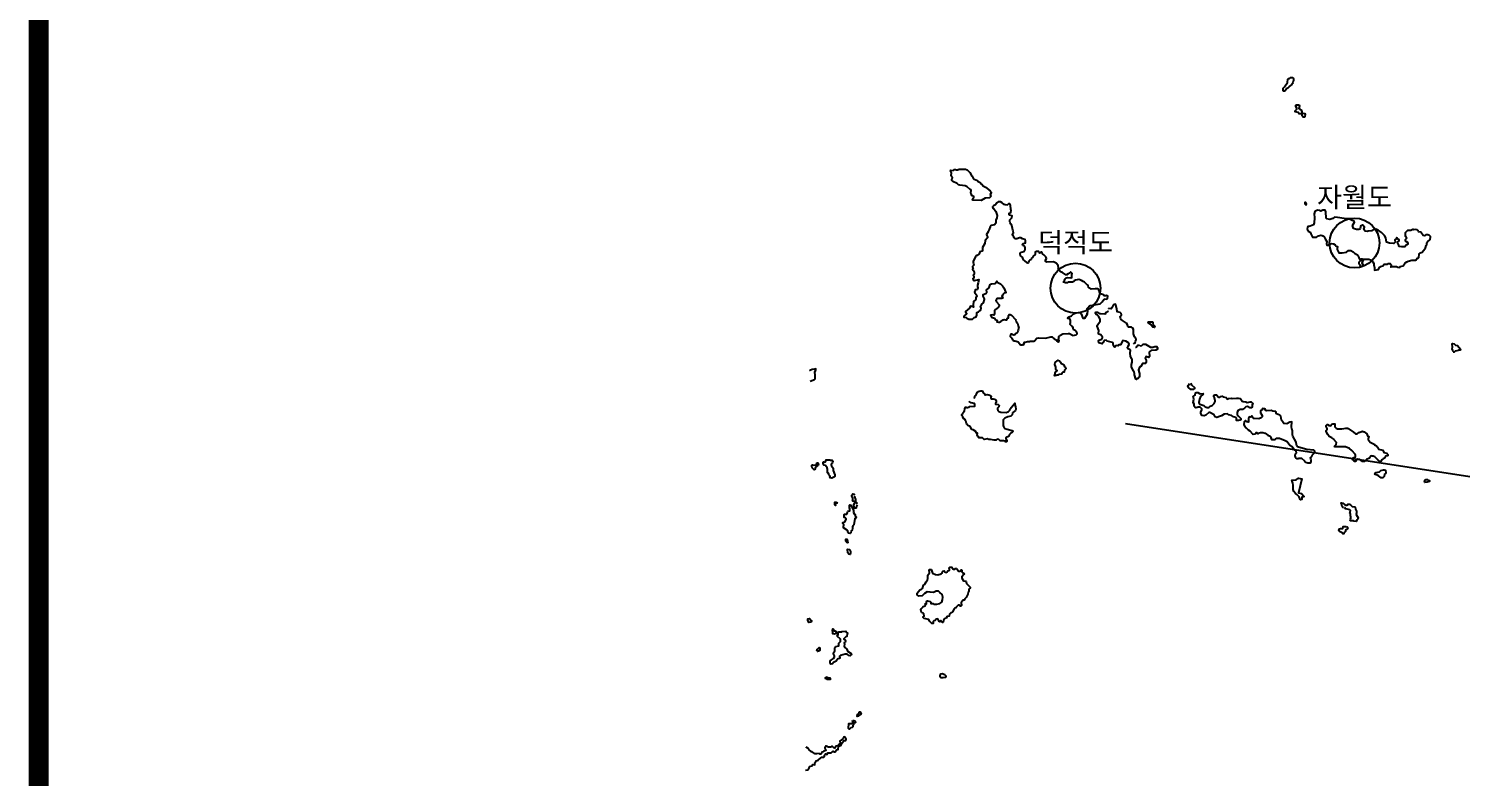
# Model space of a CAD drawing. Header units: millimetres. Extents: x -19392 to 580976, y -49129 to 736091.
# Drawn here: x 71712 to 143650, y 390661 to 428269 of the extents above; entities that cross this region are included whole.
import ezdxf
from ezdxf.enums import TextEntityAlignment as Align

# ---------------------------------------------------------------- set-up
doc = ezdxf.new("R2010")
doc.units = ezdxf.units.MM
for name, color, linetype in [('2122', 7, 'Continuous'), ('AWS', 4, 'Continuous'), ('AWS명', 2, 'Continuous'), ('티센', 6, 'Continuous')]:
    doc.layers.add(name, color=color, linetype=linetype)
doc.styles.get("Standard").update_dxf_attribs({"font": ''})
doc.styles.get('Standard').set_extended_font_data('Gulim')

msp = doc.modelspace()

# ---------------------------------------------------------------- linework, layer by layer
at = {"const_width": 1000}
msp.add_lwpolyline([(436634, 41900), (436634, 603450), (72212, 603450), (72212, 41900)], close=True, dxfattribs=at)
at = {"layer": '2122', "color": 7}
for points in [[(135135, 425468), (135011, 425366), (135005, 425346), (134946, 425283), (134864, 425252), (134807, 425147), (134787, 425135), (134728, 425133), (134707, 425158), (134701, 425221), (134710, 425283), (134769, 425353), (134913, 425564), (134940, 425726), (134973, 425763), (135029, 425769), (135069, 425811), (135092, 425817), (135148, 425813), (135223, 425772), (135227, 425659), (135202, 425634), (135194, 425559), (135177, 425522), (135135, 425468), (135135, 425468)], [(135626, 424136), (135657, 424031), (135762, 423999), (135793, 424001), (135805, 423979), (135790, 423832), (135777, 423820), (135709, 423827), (135661, 423890), (135662, 423959), (135637, 423985), (135513, 423993), (135469, 424065), (135307, 424084), (135305, 424149), (135389, 424230), (135398, 424258), (135398, 424276), (135344, 424364), (135345, 424420), (135375, 424441), (135482, 424449), (135505, 424422), (135519, 424380), (135498, 424252), (135554, 424214), (135607, 424193), (135626, 424136), (135626, 424136)], [(118283, 421177), (118382, 421177), (118383, 421189), (118427, 421219), (118745, 421205), (118839, 421169), (118968, 421036), (119068, 420866), (119080, 420866), (119102, 420819), (119126, 420800), (119188, 420702), (119348, 420636), (119386, 420589), (119486, 420533), (119558, 420465), (119570, 420465), (119614, 420395), (119761, 420305), (119998, 420121), (120045, 420051), (120045, 420019), (120000, 419933), (120017, 419842), (120008, 419829), (119966, 419777), (119741, 419749), (119532, 419634), (119114, 419656), (119109, 419709), (119167, 419802), (119167, 419802), (119167, 419834), (119087, 419878), (119032, 419954), (119028, 420021), (119045, 420137), (118997, 420192), (118985, 420192), (118839, 420319), (118738, 420378), (118461, 420403), (118408, 420432), (118334, 420497), (118117, 420587), (118069, 420648), (118063, 420694), (118090, 420728), (118096, 420800), (118061, 420832), (118028, 420882), (118049, 421032), (118001, 421121), (118015, 421160), (118133, 421152), (118190, 421186), (118270, 421192), (118270, 421192)], [(125761, 414696), (125856, 414685), (125881, 414710), (125901, 414831), (125828, 414873), (125804, 414850), (125721, 414843), (125677, 414894), (125535, 414946), (125486, 415009), (125487, 415074), (125456, 415128), (125420, 415175), (125388, 415199), (125258, 415207), (125070, 415191), (124953, 415246), (124928, 415275), (124905, 415362), (124873, 415381), (124726, 415537), (124658, 415563), (124584, 415624), (124441, 415670), (124272, 415632), (124210, 415594), (124197, 415575), (124125, 415537), (123902, 415528), (123875, 415497), (123863, 415497), (123863, 415497), (123780, 415499), (123670, 415532), (123672, 415553), (123729, 415619), (123757, 415699), (123806, 415745), (123830, 415745), (123892, 415777), (124044, 415749), (124087, 415765), (124100, 415825), (124089, 415925), (124109, 415974), (124047, 416032), (124023, 416032), (123972, 416011), (123913, 415953), (123895, 415948), (123857, 415897), (123783, 415902), (123622, 416027), (123522, 416059), (123504, 416078), (123413, 416223), (123420, 416254), (123403, 416380), (123310, 416487), (123168, 416549), (122844, 416541), (122800, 416558), (122778, 416577), (122778, 416577), (122776, 416633), (122815, 416720), (122812, 416745), (122784, 416804), (122689, 416900), (122632, 416941), (122588, 417036), (122533, 417043), (122486, 416994), (122451, 417016), (122430, 417077), (122314, 417069), (122258, 417048), (122249, 416930), (122149, 416844), (122122, 416781), (122075, 416745), (122049, 416676), (122026, 416652), (121981, 416632), (121941, 416584), (121923, 416512), (121891, 416495), (121854, 416506), (121723, 416618), (121659, 416656), (121641, 416683), (121613, 416785), (121521, 416860), (121495, 416979), (121514, 417007), (121514, 417007), (121565, 417037), (121684, 417078), (121716, 417132), (121741, 417156), (121756, 417269), (121688, 417357), (121632, 417376), (121609, 417451), (121645, 417472), (121760, 417506), (121773, 417605), (121743, 417674), (121613, 417705), (121526, 417759), (121458, 417760), (121325, 417706), (121244, 417714), (121200, 417763), (121180, 417808), (121116, 417891), (121114, 417936), (121156, 418015), (121151, 418121), (121131, 418151), (121107, 418231), (121080, 418385), (121062, 418429), (121031, 418456), (120989, 418523), (120971, 418577), (120985, 418667), (120985, 418667), (121074, 418766), (121088, 418860), (120957, 418892), (120945, 418918), (120953, 419005), (121034, 419041), (121052, 419154), (121032, 419191), (121015, 419398), (120973, 419461), (120917, 419462), (120847, 419410), (120753, 419412), (120691, 419434), (120588, 419515), (120505, 419565), (120399, 419564), (120319, 419515), (120260, 419423), (120154, 419377), (120134, 419352), (120115, 419312), (120132, 419255), (120151, 419249), (120280, 419085), (120339, 418890), (120330, 418759), (120273, 418641), (120270, 418497), (120212, 418417), (120043, 418373), (120043, 418373), (119986, 418315), (119940, 418178), (119889, 418079), (119888, 418060), (119805, 417930), (119805, 417906), (119853, 417817), (119852, 417761), (119737, 417625), (119723, 417475), (119607, 417278), (119600, 417246), (119611, 417147), (119585, 417084), (119466, 417052), (119433, 416950), (119343, 416879), (119313, 416866), (119251, 416810), (119137, 416592), (119145, 416516), (119161, 416466), (119166, 416381), (119097, 416327), (119111, 416287), (119136, 416259), (119109, 416193), (119142, 416139), (119184, 416039), (119191, 415958), (119176, 415914), (119176, 415914), (119137, 415879), (119178, 415825), (119175, 415756), (119116, 415725), (119139, 415670), (119170, 415615), (119208, 415610), (119417, 415665), (119381, 415495), (119357, 415378), (119351, 415303), (119377, 415248), (119361, 415158), (119242, 415148), (119241, 415085), (119199, 415035), (119218, 415004), (119299, 414892), (119318, 414833), (119307, 414806), (119264, 414756), (119266, 414685), (119256, 414647), (119157, 414568), (119145, 414381), (119147, 414287), (119046, 414329), (118991, 414320), (118957, 414228), (118750, 414062), (118749, 414037), (118749, 414037), (118774, 413994), (118803, 413979), (118803, 413943), (118683, 413846), (118668, 413826), (118670, 413779), (118785, 413757), (118822, 413718), (118925, 413670), (119098, 413669), (119194, 413761), (119282, 413791), (119322, 413878), (119317, 413978), (119330, 414003), (119408, 414046), (119493, 414113), (119524, 414166), (119539, 414227), (119510, 414331), (119554, 414374), (119568, 414430), (119656, 414497), (119709, 414672), (119706, 414703), (119679, 414759), (119642, 414829), (119638, 414910), (119769, 414964), (119831, 415025), (119809, 415147), (119809, 415147), (119930, 415236), (119954, 415322), (119992, 415410), (120010, 415429), (120054, 415449), (120227, 415468), (120266, 415491), (120332, 415589), (120377, 415512), (120514, 415445), (120616, 415344), (120673, 415244), (120734, 415134), (120762, 415047), (120788, 415011), (120771, 415000), (120702, 414989), (120647, 414925), (120606, 414872), (120583, 414842), (120615, 414761), (120621, 414734), (120585, 414709), (120338, 414708), (120302, 414671), (120283, 414634), (120295, 414581), (120317, 414552), (120439, 414388), (120440, 414326), (120406, 414271), (120406, 414271), (120332, 414216), (120265, 414167), (120216, 414090), (120210, 413966), (120184, 413883), (120115, 413897), (120021, 413882), (120014, 413874), (120035, 413804), (120057, 413776), (120211, 413726), (120248, 413660), (120333, 413631), (120341, 413581), (120334, 413542), (120418, 413520), (120468, 413528), (120531, 413559), (120647, 413637), (120688, 413658), (120759, 413645), (120824, 413646), (120865, 413722), (120917, 413748), (120913, 413846), (120914, 413865), (120947, 413912), (121001, 413917), (121065, 413885), (121260, 413666), (121259, 413653), (121259, 413653), (121278, 413634), (121297, 413565), (121357, 413477), (121378, 413407), (121400, 413340), (121436, 413285), (121422, 413200), (121393, 413128), (121373, 413080), (121357, 413003), (121326, 412976), (121259, 412944), (121233, 412892), (121183, 412870), (121144, 412891), (121093, 412922), (121031, 412924), (121006, 412886), (121003, 412801), (121044, 412760), (121081, 412716), (121114, 412646), (121123, 412622), (121203, 412582), (121237, 412586), (121305, 412575), (121397, 412539), (121509, 412387), (121588, 412392), (121614, 412408), (121653, 412385), (121653, 412385), (121684, 412404), (121723, 412515), (121745, 412526), (121872, 412546), (121965, 412548), (122003, 412563), (122191, 412576), (122223, 412594), (122333, 412718), (122420, 412735), (122763, 412717), (123045, 412791), (123089, 412793), (123200, 412685), (123299, 412640), (123334, 412600), (123341, 412576), (123385, 412539), (123429, 412538), (123448, 412587), (123424, 412638), (123406, 412669), (123432, 412719), (123445, 412800), (123467, 412827), (123491, 412852), (123648, 412934), (123916, 412960), (123979, 412956), (124120, 412870), (124147, 412862), (124147, 412862), (124315, 412885), (124359, 412941), (124366, 412979), (124351, 413007), (124261, 413105), (124191, 413147), (124159, 413209), (124151, 413257), (124129, 413280), (124119, 413311), (124106, 413311), (124014, 413409), (124005, 413428), (124031, 413509), (124026, 413615), (123996, 413690), (123897, 413717), (123898, 413748), (123961, 413800), (124080, 413851), (124176, 413937), (124315, 413997), (124476, 414007), (124507, 414004), (124532, 413988), (124563, 413950), (124641, 413724), (124740, 413722), (124876, 413939), (124870, 414001), (124888, 414034), (124888, 414034), (124896, 414088), (124867, 414164), (124867, 414213), (124890, 414248), (124982, 414343), (125020, 414361), (125134, 414371), (125508, 414453), (125622, 414551), (125699, 414666), (125761, 414696), (125761, 414696)], [(135823, 419539), (135795, 419531), (135796, 419465), (135840, 419411), (135864, 419413), (135875, 419449), (135861, 419503), (135844, 419536), (135823, 419539), (135823, 419539)], [(127182, 412438), (127241, 412465), (127275, 412494), (127288, 412566), (127316, 412638), (127316, 412675), (127304, 412707), (127233, 412788), (127187, 412932), (127181, 413073), (127188, 413164), (127132, 413236), (127081, 413267), (126930, 413276), (126911, 413303), (126893, 413394), (126829, 413483), (126642, 413602), (126573, 413661), (126540, 413730), (126524, 413813), (126546, 413844), (126584, 413895), (126574, 413955), (126512, 414013), (126376, 414052), (126369, 414083), (126379, 414085), (126369, 414083), (126330, 414261), (126304, 414384), (126304, 414384), (126275, 414422), (126204, 414420), (126170, 414386), (126107, 414242), (126072, 414200), (125929, 414219), (125929, 414219)], [(127524, 412343), (127605, 412358), (127668, 412413), (127786, 412415), (128043, 412269), (128153, 412268), (128254, 412304), (128365, 412296), (128396, 412252), (128388, 412170), (128306, 412122), (128069, 412098), (128018, 412074), (127969, 412021), (127992, 411796), (127957, 411753), (127903, 411762), (127864, 411782), (127852, 411798), (127807, 411780), (127782, 411718), (127815, 411649), (127833, 411636), (127828, 411492), (127790, 411455), (127640, 411448), (127621, 411433), (127581, 411315), (127494, 411260), (127448, 411137), (127447, 411106), (127447, 411106), (127470, 410999), (127494, 410942), (127498, 410801), (127478, 410755), (127428, 410699), (127366, 410697), (127333, 410651), (127308, 410655), (127231, 410876), (127237, 410945), (127226, 411008), (127190, 411065), (127087, 411283), (127089, 411398), (127129, 411516), (127121, 411666), (127097, 411685), (127036, 411798), (127023, 411961), (127038, 412114), (127025, 412136), (126915, 412182), (126891, 412245), (126894, 412270), (126926, 412313), (126967, 412401), (126969, 412437), (126956, 412475), (126938, 412490), (126801, 412578), (126659, 412610), (126659, 412610), (126543, 412388), (126444, 412386), (126411, 412340), (126317, 412354), (126254, 412268), (126211, 412281), (126180, 412331), (126169, 412456), (126139, 412504), (125865, 412577), (125822, 412617), (125722, 412610), (125675, 412538), (125668, 412507), (125619, 412441), (125445, 412480), (125429, 412611), (125442, 412624), (125598, 412666), (125624, 412734), (125625, 412765), (125545, 412885), (125452, 412924), (125428, 412955), (125449, 413105), (125371, 413325), (125371, 413356), (125507, 413572), (125515, 413678), (125428, 413823), (125380, 413874), (125380, 413874), (125306, 413913), (125288, 413957), (125289, 414001), (125301, 414026), (125376, 414025), (125494, 413962), (125538, 413953), (125757, 413943), (125800, 413967), (125807, 414018), (125820, 414033), (125895, 414053), (125925, 414091), (125925, 414091)], [(128088, 413363), (128059, 413400), (127929, 413496), (127949, 413539), (128136, 413536), (128166, 413499), (128171, 413398), (128196, 413354), (128249, 413341), (128264, 413322), (128243, 413254), (128162, 413267), (128088, 413363), (128088, 413363)], [(127292, 412272), (127323, 412269), (127405, 412371), (127498, 412363), (127498, 412363)], [(143234, 412036), (143223, 412094), (143192, 412148), (143213, 412282), (143190, 412414), (143203, 412451), (143297, 412430), (143364, 412370), (143463, 412346), (143611, 412169), (143598, 412113), (143509, 412127), (143509, 412127)], [(123515, 411524), (123536, 411472), (123666, 411400), (123697, 411378), (123730, 411278), (123779, 411245), (123801, 411195), (123794, 411176), (123725, 411109), (123703, 411022), (123642, 411010), (123590, 410970), (123571, 410911), (123434, 410895), (123383, 410871), (123352, 410868), (123314, 410851), (123243, 410828), (123228, 410838), (123259, 410930), (123254, 410988), (123266, 411019), (123342, 411064), (123349, 411102), (123290, 411145), (123288, 411272), (123280, 411310), (123242, 411404), (123253, 411497), (123363, 411579), (123369, 411598), (123369, 411598), (123381, 411598), (123389, 411611), (123475, 411588), (123515, 411524), (123515, 411524)], [(143234, 412036), (143300, 412043), (143358, 412083), (143433, 412095), (143509, 412127)], [(110958, 410564), (111172, 410647), (111197, 410672), (111211, 410872), (111190, 410991), (111192, 411037), (111235, 411121), (111235, 411146), (111230, 411184), (111164, 411172), (111055, 411146), (110945, 411093), (110945, 411093)], [(119188, 409696), (119216, 409760), (119229, 409808), (119273, 409835), (119305, 409904), (119337, 409986), (119403, 410048), (119440, 410063), (119528, 410077), (119590, 410070), (119664, 409962), (119714, 409930), (119725, 409882), (119759, 409872), (119848, 409896), (119921, 409867), (120007, 409843), (120039, 409811), (120031, 409722), (120034, 409678), (120091, 409668), (120140, 409679), (120203, 409650), (120281, 409601), (120291, 409560), (120287, 409490), (120255, 409434), (120261, 409406), (120398, 409388), (120442, 409332), (120434, 409270), (120434, 409270), (120364, 409201), (120360, 409169), (120374, 409083), (120430, 409032), (120535, 408998), (120797, 408995), (120872, 409019), (120916, 409045), (120974, 409104), (120995, 409179), (121236, 409456), (121240, 409319), (121271, 409271), (121275, 409174), (121288, 409159), (121268, 409087), (121128, 408984), (121113, 408964), (121090, 408865), (121026, 408803), (120876, 408775), (120725, 408703), (120648, 408623), (120638, 408579), (120637, 408335), (120658, 408278), (120703, 408214), (120733, 408187), (120853, 408144), (121097, 408078), (121127, 408059), (121127, 408059), (121126, 408033), (121100, 407984), (121025, 407948), (120961, 407880), (120915, 407787), (120790, 407730), (120777, 407714), (120776, 407658), (120825, 407583), (120824, 407526), (120812, 407514), (120756, 407518), (120743, 407540), (120681, 407560), (120500, 407557), (120426, 407635), (120351, 407640), (120300, 407601), (120200, 407598), (120006, 407638), (119919, 407628), (119848, 407662), (119779, 407650), (119689, 407632), (119658, 407669), (119603, 407712), (119422, 407717), (119403, 407727), (119398, 407781), (119336, 407825), (119357, 407943), (119357, 407943), (119307, 407956), (119290, 407986), (119276, 408039), (119141, 408109), (119069, 408140), (118981, 408286), (118876, 408341), (118818, 408402), (118799, 408433), (118773, 408565), (118760, 408590), (118736, 408628), (118650, 408691), (118621, 408766), (118572, 408843), (118572, 408887), (118617, 408929), (118631, 408992), (118707, 409066), (118720, 409178), (118760, 409252), (118785, 409258), (118806, 409245), (118878, 409237), (118929, 409256), (118954, 409290), (119217, 409307), (119221, 409398), (119199, 409433), (119038, 409479), (118945, 409541), (118945, 409541)], [(129990, 410440), (129932, 410335), (129901, 410304), (129931, 410240), (129956, 410231), (130033, 410163), (130136, 410153), (130211, 410167), (130262, 410198), (130263, 410235), (130118, 410353), (130070, 410450), (130070, 410450)], [(130539, 409931), (130683, 409947), (130676, 409885), (130558, 409793), (130496, 409657), (130469, 409482), (130481, 409445), (130506, 409410), (130564, 409386), (130722, 409347), (130790, 409277), (130884, 409235), (130958, 409237), (130984, 409250), (131035, 409305), (131135, 409340), (131218, 409427), (131237, 409433), (131282, 409538), (131286, 409582), (131257, 409719), (131224, 409767), (131226, 409806), (131231, 409852), (131267, 409883), (131362, 409881), (131461, 409766), (131516, 409759), (131569, 409796), (131642, 409804), (131683, 409781), (131683, 409781), (131841, 409747), (131884, 409672), (131927, 409665), (131971, 409696), (132108, 409706), (132140, 409692), (132365, 409711), (132446, 409716), (132533, 409690), (132570, 409661), (132651, 409565), (132694, 409546), (132831, 409532), (132900, 409498), (132974, 409504), (133042, 409532), (133099, 409521), (133172, 409452), (133178, 409420), (133179, 409407), (133154, 409383), (133144, 409257), (133094, 409228), (133026, 409229), (132908, 409290), (132827, 409279), (132813, 409252), (132761, 409205), (132669, 409141), (132537, 409137), (132437, 409094), (132437, 409094), (132395, 409008), (132396, 408889), (132444, 408815), (132574, 408686), (132573, 408624), (132548, 408609), (132454, 408592), (132366, 408587), (132355, 408696), (132319, 408734), (132206, 408774), (132108, 408838), (131958, 408877), (131909, 408916), (131746, 408900), (131614, 408821), (131505, 408790), (131375, 408737), (131289, 408773), (131246, 408876), (131023, 408980), (130967, 408981), (130828, 408852), (130740, 408828), (130621, 408843), (130573, 408950), (130574, 409012), (130626, 409127), (130626, 409165), (130608, 409187), (130577, 409215), (130577, 409215), (130565, 409216), (130552, 409241), (130510, 409253), (130446, 409248), (130437, 409257), (130391, 409236), (130316, 409229), (130281, 409235), (130241, 409311), (130230, 409411), (130182, 409493), (130216, 409659), (130180, 409787), (130281, 409866), (130309, 409982), (130327, 409991), (130427, 409991), (130495, 409941), (130539, 409931), (130539, 409931)], [(135950, 406452), (136067, 406460), (136093, 406475), (136112, 406531), (136106, 406606), (136089, 406646), (136078, 406725), (136092, 406726), (136141, 406774), (136161, 406848), (136244, 406928), (136244, 406954), (136288, 406996), (136289, 407046), (136240, 407097), (135897, 407121), (135480, 407240), (135427, 407269), (135397, 407316), (135376, 407373), (135359, 407499), (135185, 407805), (135166, 407858), (135175, 408051), (135159, 408129), (135140, 408161), (135122, 408271), (135138, 408520), (135038, 408497), (134887, 408424), (134731, 408440), (134731, 408440), (134671, 408528), (134628, 408611), (134580, 408798), (134544, 408848), (134364, 408923), (134328, 409030), (134316, 409042), (134179, 409054), (134105, 409086), (133873, 409065), (133848, 409075), (133833, 409093), (133787, 409173), (133682, 409187), (133636, 409113), (133561, 409076), (133571, 408964), (133647, 408832), (133650, 408769), (133606, 408726), (133479, 408671), (133255, 408681), (133222, 408689), (133162, 408761), (133150, 408805), (133120, 408803), (133094, 408787), (133074, 408753), (132993, 408767), (132955, 408705), (132971, 408555), (132971, 408555), (132964, 408506), (132953, 408494), (132893, 408514), (132834, 408570), (132797, 408567), (132752, 408521), (132731, 408372), (132795, 408251), (132825, 408213), (132847, 408213), (132940, 408125), (133038, 408067), (133167, 407908), (133199, 407901), (133298, 407913), (133344, 407984), (133387, 407983), (133411, 407933), (133467, 407929), (133518, 407971), (133562, 407990), (133687, 407988), (133804, 407942), (133939, 407848), (134058, 407800), (134089, 407769), (134094, 407703), (134088, 407694), (134125, 407636), (134297, 407625), (134323, 407644), (134323, 407644), (134340, 407673), (134388, 407701), (134513, 407705), (134810, 407589), (134898, 407531), (135044, 407344), (135156, 407277), (135297, 407097), (135346, 407061), (135353, 406949), (135300, 406888), (135292, 406818), (135298, 406762), (135352, 406686), (135365, 406677), (135453, 406673), (135491, 406700), (135621, 406701), (135779, 406563), (135823, 406497), (135892, 406469), (135894, 406475), (135950, 406452), (135950, 406452)], [(139386, 407314), (139447, 407242), (139489, 407150), (139708, 407094), (139762, 406984), (139910, 406944), (139966, 406881), (139965, 406830), (139952, 406819), (139846, 406799), (139795, 406702), (139732, 406657), (139673, 406633), (139672, 406618), (139640, 406588), (139609, 406524), (139554, 406531), (139467, 406589), (139307, 406760), (139227, 406788), (139171, 406789), (139115, 406804), (139038, 406715), (139038, 406702), (138888, 406633), (138792, 406531), (138692, 406526), (138550, 406629), (138437, 406637), (138375, 406613), (138336, 406526), (138336, 406526), (138292, 406532), (138262, 406572), (138188, 406634), (138189, 406691), (138214, 406718), (138328, 406769), (138336, 406869), (138320, 406898), (138151, 407079), (138033, 407174), (137829, 407258), (137292, 407257), (137287, 407299), (137363, 407385), (137377, 407479), (137254, 407637), (137241, 407637), (137241, 407650), (137155, 407720), (137013, 407778), (136940, 407879), (136861, 408030), (136862, 408086), (136919, 408154), (136920, 408179), (136865, 408280), (136866, 408336), (136910, 408385), (136936, 408385), (137015, 408343), (137078, 408326), (137078, 408326), (137154, 408400), (137199, 408418), (137248, 408421), (137292, 408411), (137302, 408267), (137368, 408201), (137437, 408175), (137538, 408163), (137651, 408170), (137844, 408202), (137938, 408194), (137969, 408185), (138234, 408008), (138330, 407913), (138427, 407918), (138498, 407979), (138550, 408007), (138647, 408033), (138666, 408051), (138778, 408024), (138901, 407910), (138944, 407812), (139000, 407790), (138984, 407706), (138972, 407694), (138966, 407628), (139070, 407495), (139305, 407382), (139294, 407358), (139386, 407314), (139386, 407314)], [(111143, 406348), (111241, 406356), (111267, 406381), (111288, 406455), (111344, 406461), (111380, 406410), (111360, 406330), (111285, 406299), (111221, 406238), (111195, 406119), (111151, 406110), (111062, 406206), (111045, 406277), (111044, 406340), (111072, 406366), (111143, 406348), (111143, 406348)], [(112113, 406151), (112112, 406067), (112190, 405860), (112188, 405785), (112169, 405754), (112044, 405693), (111956, 405698), (111947, 405733), (111958, 405788), (111890, 405864), (111891, 405915), (111879, 405934), (111835, 405937), (111817, 405959), (111821, 406133), (111808, 406216), (111722, 406324), (111635, 406346), (111599, 406395), (111607, 406493), (111619, 406506), (111663, 406499), (111719, 406504), (111765, 406607), (111777, 406610), (111945, 406608), (111952, 406598), (112065, 406593), (112094, 406549), (112081, 406464), (112024, 406431), (112024, 406431), (112016, 406340), (112028, 406306), (112114, 406192), (112113, 406151), (112113, 406151)], [(139572, 405745), (139474, 405827), (139318, 405867), (139300, 405904), (139320, 405942), (139373, 405968), (139539, 406007), (139602, 406068), (139735, 406113), (139766, 406116), (139772, 406106), (139834, 406090), (139863, 405949), (139850, 405921), (139787, 405897), (139772, 405766), (139703, 405699), (139628, 405700), (139572, 405745), (139572, 405745)], [(135621, 404921), (135741, 404791), (135746, 404744), (135640, 404733), (135645, 404696), (135638, 404614), (135576, 404606), (135556, 404615), (135502, 404760), (135403, 404858), (135382, 404864), (135324, 404913), (135238, 405020), (135209, 405115), (135206, 405333), (135206, 405346), (135195, 405434), (135135, 405581), (135142, 405591), (135354, 405600), (135442, 405680), (135468, 405691), (135642, 405648), (135471, 404958), (135621, 404921), (135621, 404921)], [(141931, 405493), (141811, 405464), (141806, 405552), (141838, 405607), (141863, 405616), (141957, 405618), (141981, 405595), (142050, 405567), (142055, 405542), (142049, 405523), (141931, 405493), (141931, 405493)], [(112227, 404320), (112209, 404335), (112193, 404380), (112190, 404467), (112194, 404479), (112255, 404481), (112299, 404459), (112313, 404428), (112201, 404377), (112227, 404320), (112227, 404320)], [(113128, 404065), (113128, 403958), (113176, 403889), (113214, 403869), (113215, 403788), (113224, 403770), (113261, 403751), (113248, 403670), (113193, 403656), (113146, 403350), (113092, 403296), (113082, 403253), (113083, 403178), (113055, 403085), (113013, 403048), (112992, 402936), (112961, 402915), (112880, 402928), (112849, 402980), (112838, 403045), (112813, 403076), (112634, 403195), (112625, 403259), (112643, 403342), (112600, 403411), (112601, 403460), (112695, 403503), (112757, 403616), (112756, 403637), (112704, 403696), (112655, 403716), (112655, 403716), (112654, 403798), (112666, 403811), (112667, 403864), (112682, 403881), (112802, 403882), (112833, 403961), (112847, 404028), (112948, 404042), (112951, 404143), (112936, 404193), (112933, 404336), (112946, 404348), (112996, 404335), (113035, 404247), (113045, 404252), (113128, 404065), (113128, 404065)], [(113187, 404782), (113184, 404751), (113232, 404616), (113230, 404525), (113218, 404513), (113099, 404527), (113075, 404559), (113088, 404584), (113101, 404680), (113047, 404785), (113048, 404828), (113099, 404908), (113168, 404894), (113168, 404851), (113168, 404851)], [(113321, 404355), (113276, 404275), (113269, 404200), (113256, 404187), (113212, 404178), (113181, 404185), (113161, 404228), (113153, 404351), (113142, 404374), (113204, 404451), (113204, 404464), (113227, 404472), (113273, 404468), (113305, 404424), (113305, 404424)], [(137730, 404209), (137699, 404219), (137662, 404272), (137633, 404404), (137615, 404434), (137615, 404448), (137628, 404451), (137696, 404438), (137776, 404368), (137859, 404328), (137913, 404328), (137958, 404377), (138039, 404379), (138081, 404354), (138174, 404271), (138299, 404253), (138311, 404240), (138328, 404128), (138389, 404027), (138387, 403926), (138363, 403890), (138362, 403865), (138465, 403694), (138458, 403638), (138401, 403598), (138394, 403552), (138374, 403521), (138257, 403529), (138231, 403551), (138088, 403554), (138076, 403571), (138076, 403571), (138080, 403623), (138097, 403675), (138104, 403756), (138079, 403801), (138081, 403875), (138045, 403925), (138077, 404069), (138054, 404107), (137909, 404125), (137841, 404148), (137817, 404192), (137786, 404202), (137786, 404202)], [(137902, 403244), (137920, 403241), (137952, 403200), (137938, 403134), (137837, 403073), (137829, 403011), (137798, 402981), (137753, 402913), (137746, 402888), (137697, 402901), (137666, 402936), (137537, 403012), (137493, 403068), (137513, 403138), (137581, 403154), (137701, 403163), (137709, 403266), (137859, 403261), (137859, 403261)], [(112831, 402533), (112847, 402451), (112841, 402445), (112798, 402452), (112742, 402526), (112750, 402618), (112788, 402618), (112831, 402533), (112831, 402533)], [(112985, 401994), (112982, 401918), (112962, 401862), (112894, 401869), (112845, 401933), (112824, 402107), (112829, 402126), (112923, 402112), (112983, 402012), (112985, 401994), (112985, 401994)], [(110888, 398440), (110842, 398561), (110829, 398561), (110837, 398624), (110912, 398635), (110983, 398555), (111016, 398533), (111015, 398489), (110972, 398460), (110888, 398440), (110888, 398440)], [(112551, 397994), (112737, 397999), (112775, 397949), (112799, 397942), (112824, 397919), (112828, 397892), (112805, 397867), (112790, 397742), (112768, 397743), (112736, 397703), (112704, 397690), (112639, 397626), (112638, 397607), (112712, 397556), (112724, 397509), (112710, 397431), (112655, 397413), (112683, 397350), (112663, 397245), (112684, 397194), (112798, 397099), (112834, 396992), (113014, 396889), (113032, 396861), (113013, 396808), (112962, 396765), (112887, 396779), (112813, 396846), (112782, 396850), (112710, 396843), (112475, 396789), (112475, 396789), (112430, 396755), (112435, 396661), (112425, 396639), (112347, 396607), (112257, 396489), (112131, 396432), (112068, 396361), (111987, 396343), (111950, 396407), (111964, 396506), (112021, 396564), (112129, 396623), (112173, 396709), (112181, 396765), (112120, 396873), (112121, 396916), (112191, 397022), (112186, 397071), (112193, 397159), (112219, 397205), (112245, 397226), (112389, 397268), (112398, 397393), (112474, 397492), (112470, 397610), (112310, 397746), (112360, 397831), (112362, 397936), (112413, 397964), (112543, 397974), (112542, 397993), (112542, 397993), (112551, 397994), (112551, 397994)], [(112207, 397997), (112182, 398008), (112109, 398103), (112071, 398097), (112058, 398029), (112082, 397982), (112082, 397947), (112069, 397922), (112081, 397885), (112161, 397874), (112280, 397900), (112287, 397957), (112207, 397997), (112207, 397997)], [(111297, 397017), (111286, 397060), (111369, 397128), (111400, 397184), (111445, 397171), (111434, 397025), (111415, 397011), (111323, 396983), (111323, 396983)], [(111981, 395629), (111938, 395645), (111877, 395649), (111835, 395667), (111806, 395685), (111750, 395686), (111711, 395663), (111712, 395647), (111739, 395623), (111783, 395600), (111972, 395594), (111985, 395606), (111982, 395629), (111982, 395629)], [(117624, 395669), (117773, 395688), (117780, 395738), (117719, 395808), (117588, 395853), (117513, 395849), (117475, 395834), (117467, 395749), (117515, 395682), (117624, 395669), (117624, 395669)], [(113103, 393514), (113146, 393520), (113203, 393507), (113245, 393425), (113219, 393407), (113135, 393376), (113131, 393296), (113093, 393259), (113098, 393197), (113066, 393165), (112991, 393151), (112932, 393075), (112917, 393079), (112878, 393119), (112888, 393367), (113056, 393372), (113101, 393415), (113112, 393452), (113087, 393459), (113103, 393514), (113103, 393514)], [(113421, 393953), (113461, 393952), (113521, 393842), (113488, 393810), (113388, 393748), (113375, 393729), (113318, 393711), (113338, 393830), (113374, 393848), (113411, 393887), (113421, 393953), (113421, 393953)], [(110718, 391014), (110840, 391036), (110902, 391141), (110923, 391198), (111048, 391237), (111094, 391301), (111181, 391290), (111188, 391297), (111182, 391391), (111234, 391449), (111259, 391498), (111354, 391519), (111481, 391645), (111547, 391672), (111646, 391675), (111674, 391709), (111674, 391760), (111679, 391782), (111721, 391835), (111808, 391811), (111846, 391886), (112015, 391889), (112067, 391966), (112103, 391969), (112135, 391938), (112210, 391943), (112273, 392035), (112354, 392059), (112377, 392229), (112489, 392257), (112514, 392281), (112514, 392281), (112548, 392374), (112655, 392507), (112743, 392509), (112757, 392580), (112699, 392678), (112668, 392688), (112625, 392650), (112579, 392589), (112563, 392543), (112437, 392482), (112467, 392413), (112466, 392351), (112391, 392314), (112374, 392280), (112373, 392255), (112264, 392235), (112187, 392130), (112138, 392137), (112071, 392213), (112026, 392214), (111989, 392171), (111876, 392173), (111824, 392209), (111793, 392215), (111764, 392236), (111688, 392150), (111708, 392083), (111737, 392044), (111736, 392006), (111692, 391998), (111629, 391967), (111629, 391967), (111609, 391945), (111547, 391925), (111489, 391829), (111458, 391832), (111409, 391865), (111296, 391838), (111196, 391840), (111166, 391853), (111048, 391942), (111016, 391948), (110880, 392060), (110840, 392128), (110749, 392171), (110749, 392171)]]:
    msp.add_lwpolyline(points, dxfattribs=at)
for points in [[(138177, 418378), (138281, 418555), (138258, 418607), (137992, 418717), (137766, 418740), (137431, 418781), (137280, 418792), (137193, 418740), (137049, 418688), (136904, 418717), (136863, 418752), (136852, 419070), (136811, 419145), (136701, 419145), (136597, 419099), (136533, 419134), (136429, 419145), (136296, 419082), (136267, 418966), (136284, 418769), (136256, 418520), (136232, 418410), (136067, 418351), (136000, 418339), (135948, 418323), (135920, 418290), (135917, 418192), (135934, 418152), (135967, 418104), (136054, 418044), (136090, 417962), (136184, 417792), (136381, 417798), (136476, 417868), (136594, 417894), (136657, 417885), (136700, 417865), (136762, 417814), (136816, 417707), (136902, 417577), (136875, 417456), (136893, 417400), (136980, 417398), (137044, 417447), (137138, 417471), (137232, 417456), (137312, 417417), (137361, 417348), (137429, 417323), (137409, 417207), (137410, 417172), (137474, 417034), (137507, 417005), (137507, 417005), (137666, 417008), (137886, 417040), (137988, 417119), (138101, 417118), (138217, 417066), (138285, 416993), (138440, 416906), (138490, 416845), (138495, 416755), (138537, 416692), (138584, 416691), (138622, 416709), (138675, 416715), (138687, 416699), (138636, 416609), (138548, 416592), (138510, 416536), (138508, 416461), (138529, 416424), (138575, 416360), (138625, 416335), (138662, 416331), (138700, 416340), (138713, 416352), (138719, 416399), (138665, 416490), (138666, 416528), (138698, 416567), (138755, 416682), (139005, 416690), (139092, 416659), (139092, 416659), (139203, 416559), (139258, 416474), (139262, 416401), (139298, 416262), (139296, 416139), (139497, 416165), (139543, 416283), (139567, 416308), (139596, 416326), (139712, 416348), (139775, 416441), (139819, 416445), (139938, 416432), (139976, 416469), (140072, 416466), (140113, 416420), (140119, 416398), (140104, 416292), (140161, 416323), (140399, 416328), (140455, 416286), (140548, 416278), (140581, 416315), (140724, 416357), (140833, 416512), (140908, 416563), (140972, 416588), (141158, 416632), (141365, 416646), (141430, 416733), (141486, 416738), (141486, 416738), (141524, 416776), (141536, 416937), (141555, 416974), (141581, 417001), (141684, 417047), (141822, 417202), (141857, 417263), (141883, 417375), (141916, 417418), (141923, 417512), (141949, 417562), (142082, 417672), (142109, 417797), (142101, 417826), (142047, 417879), (141961, 417917), (141873, 417919), (141817, 417870), (141735, 417871), (141619, 418048), (141504, 418070), (141477, 418125), (141432, 418164), (141365, 418177), (141259, 418166), (141247, 418185), (141216, 418182), (141115, 418137), (140940, 418128), (140830, 418019), (140829, 417842), (140829, 417842), (140842, 417838), (140876, 417776), (140890, 417732), (140883, 417710), (140826, 417655), (140826, 417611), (140863, 417585), (140906, 417572), (140961, 417497), (140961, 417446), (140912, 417411), (140872, 417395), (140817, 417308), (140646, 417308), (140521, 417319), (140509, 417335), (140516, 417400), (140449, 417535), (140462, 417561), (140525, 417609), (140526, 417666), (140458, 417691), (140407, 417768), (140388, 417768), (140371, 417718), (140309, 417658), (140325, 417544), (140299, 417507), (140268, 417483), (140236, 417473), (140036, 417486), (140036, 417486), (139900, 417537), (139900, 417537), (139862, 417756), (139798, 417872), (139636, 418028), (139468, 418150), (139364, 418190), (139266, 418179), (139150, 418121), (138978, 418097), (138978, 418097), (138940, 418079), (138816, 418093), (138771, 418162), (138761, 418200), (138781, 418297), (138708, 418401), (138683, 418398), (138592, 418347), (138579, 418322), (138570, 418236), (138555, 418191), (138505, 418173), (138392, 418175), (138230, 418231)], [(116402, 399758), (116334, 399834), (116332, 399915), (116463, 400078), (116544, 400106), (116601, 400149), (116641, 400312), (116688, 400344), (116726, 400390), (116776, 400489), (116852, 400579), (116861, 400644), (116862, 400813), (116939, 400936), (116924, 401092), (116944, 401101), (117023, 401100), (117042, 401075), (117104, 400914), (117244, 400850), (117368, 400839), (117533, 400878), (117582, 400925), (117591, 400996), (117616, 401022), (117678, 401031), (117733, 400961), (117794, 400947), (117813, 400960), (117865, 401043), (117946, 401070), (117946, 401070), (117953, 401088), (117936, 401182), (117968, 401216), (117987, 401222), (118075, 401224), (118141, 401117), (118216, 401122), (118242, 401146), (118298, 401146), (118336, 401120), (118396, 401016), (118409, 401012), (118483, 401018), (118538, 401092), (118550, 401091), (118564, 401067), (118576, 400981), (118599, 400957), (118675, 400921), (118681, 400902), (118670, 400847), (118573, 400735), (118571, 400666), (118656, 400540), (118775, 400510), (118793, 400475), (118798, 400391), (118982, 400213), (118982, 400160), (118932, 400123), (118924, 400102), (118924, 400102), (118916, 399993), (118879, 399968), (118870, 399856), (118780, 399701), (118712, 399633), (118691, 399558), (118617, 399566), (118614, 399551), (118571, 399511), (118540, 399449), (118549, 399293), (118542, 399274), (118519, 399255), (118480, 399262), (118444, 399307), (118381, 399308), (118286, 399216), (118266, 399172), (118216, 399154), (118181, 399124), (118107, 398981), (118032, 398920), (118020, 398921), (117955, 398858), (117941, 398759), (117829, 398739), (117777, 398662), (117715, 398647), (117670, 398601), (117637, 398463), (117617, 398445), (117617, 398445), (117550, 398490), (117531, 398519), (117494, 398516), (117462, 398479), (117430, 398483), (117370, 398624), (117283, 398601), (117238, 398533), (117170, 398515), (117137, 398484), (117123, 398397), (117067, 398390), (117010, 398433), (116940, 398504), (116907, 398591), (116684, 398641), (116635, 398695), (116623, 398717), (116686, 398760), (116662, 398867), (116625, 398914), (116549, 398947), (116509, 399069), (116523, 399118), (116631, 399223), (116631, 399249), (116732, 399284), (116738, 399303), (116727, 399375), (116795, 399377), (116802, 399405), (116802, 399405), (116797, 399496), (116843, 399528), (116978, 399499), (117009, 399467), (117015, 399399), (117132, 399397), (117157, 399365), (117157, 399365), (117315, 399360), (117472, 399395), (117559, 399459), (117599, 399586), (117622, 399714), (117588, 399841), (117472, 399945), (117397, 400009), (117281, 400009), (117142, 399945), (116986, 399957), (116823, 399980), (116696, 399893), (116580, 399777)]]:
    msp.add_lwpolyline(points, close=True, dxfattribs=at)
at = {"layer": 'AWS'}
for centre in [(138287, 417502), (124278, 415233)]:
    msp.add_circle(centre, 1250, dxfattribs=at)
at = {"layer": '티센'}
msp.add_lwpolyline([(162665, 402895), (126779, 408424)], dxfattribs=at)

# ---------------------------------------------------------------- texts
at = {"layer": 'AWS명'}
for s, p in [('자월도', (138287, 419002)), ('덕적도', (124278, 416733))]:
    msp.add_text(s, height=1000, dxfattribs=at).set_placement(p, align=Align.BOTTOM_CENTER)

doc.saveas('drawing.dxf')
